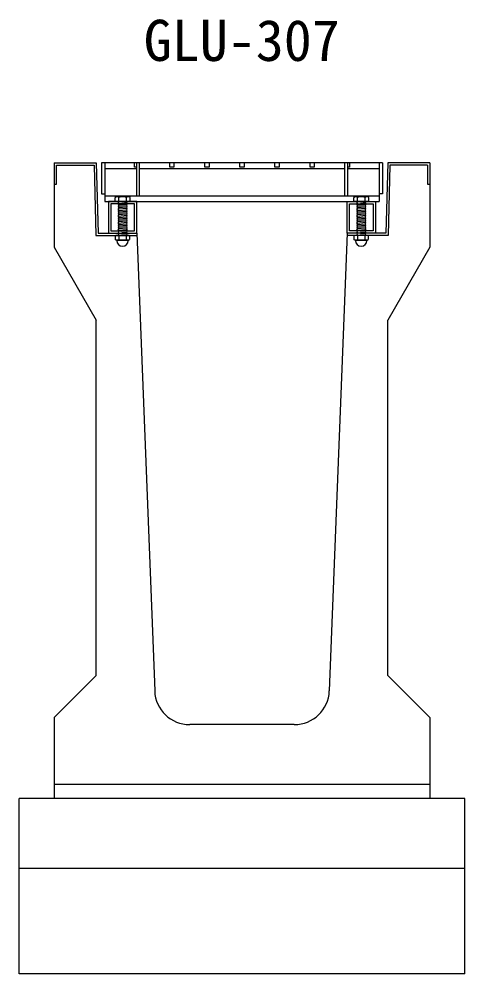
# Model space of a CAD drawing. Units: millimetres, scale not verified. Extents: x -25200 to 25200, y -8910 to 8910.
# Drawn here: x -15841 to -15206, y -1558 to -198 of the extents above; entities that cross this region are included whole.
import ezdxf
from ezdxf.enums import TextEntityAlignment as Align

# ---------------------------------------------------------------- set-up
doc = ezdxf.new("R2010")
doc.units = ezdxf.units.MM
doc.header["$LTSCALE"] = 30
doc.linetypes.add('DOTTED', pattern=[1.75, 0.25, -1.5])
for name, color, linetype, lineweight in [('0-2_HATCH', 6, 'Continuous', 25), ('0-5_OUTLINE', 3, 'Continuous', 25), ('0-7_TXT', 7, 'Continuous', 25)]:
    doc.layers.add(name, color=color, linetype=linetype, lineweight=lineweight)
doc.styles.add('ＭＳ ゴシック', font='')
doc.styles.get('ＭＳ ゴシック').set_extended_font_data('MS Gothic')

msp = doc.modelspace()

# ---------------------------------------------------------------- linework, layer by layer
at = {"layer": '0-2_HATCH'}
for p, q in [((-15787.73, -432.8), (-15787.73, -406)), ((-15787.73, -406), (-15734.05, -406)), ((-15734.05, -406), (-15731.55, -506)), ((-15323.43, -402.8), (-15723.43, -402.8)), ((-15718.93, -402.8), (-15718.93, -457.8)), ((-15673.93, -402.8), (-15673.93, -449.8)), ((-15669.43, -449.8), (-15669.43, -402.8)), ((-15377.43, -402.8), (-15377.43, -449.8)), ((-15372.93, -402.8), (-15372.93, -449.8)), ((-15327.93, -402.8), (-15327.93, -457.8)), ((-15312.81, -406), (-15315.31, -506)), ((-15259.13, -406), (-15312.81, -406)), ((-15259.13, -406), (-15259.13, -432.8)), ((-15718.93, -410.8), (-15673.93, -410.8)), ((-15669.43, -410.8), (-15377.43, -410.8)), ((-15372.93, -410.8), (-15327.93, -410.8)), ((-15790.93, -432.8), (-15787.73, -432.8)), ((-15259.13, -432.8), (-15255.93, -432.8)), ((-15718.93, -449.8), (-15327.93, -449.8)), ((-15718.93, -457.8), (-15327.93, -457.8)), ((-15701.93, -450.3), (-15703.93, -451.8)), ((-15703.93, -457.8), (-15703.93, -451.8)), ((-15682.93, -457.8), (-15703.93, -457.8)), ((-15703.6, -451.52), (-15701.93, -450.3)), ((-15684.93, -450.3), (-15701.93, -450.3)), ((-15699.93, -457.8), (-15686.93, -457.8)), ((-15699.93, -458.8), (-15698.93, -457.8)), ((-15698.93, -459.8), (-15699.93, -458.8)), ((-15699.93, -460.8), (-15698.93, -459.8)), ((-15698.93, -461.8), (-15699.93, -460.8)), ((-15699.93, -462.8), (-15698.93, -461.8)), ((-15686.93, -461.8), (-15699.93, -462.8)), ((-15698.93, -457.8), (-15698.93, -451.8)), ((-15687.93, -457.8), (-15687.93, -451.8)), ((-15687.93, -458.8), (-15686.93, -457.8)), ((-15686.93, -459.8), (-15687.93, -458.8)), ((-15687.93, -462.8), (-15686.93, -461.8)), ((-15683.25, -451.52), (-15684.93, -450.3)), ((-15682.93, -457.8), (-15682.93, -451.8)), ((-15361.93, -450.3), (-15363.93, -451.8)), ((-15363.93, -457.8), (-15363.93, -451.8)), ((-15342.93, -457.8), (-15363.93, -457.8)), ((-15363.6, -451.52), (-15361.93, -450.3)), ((-15344.93, -450.3), (-15361.93, -450.3)), ((-15359.93, -457.8), (-15346.93, -457.8)), ((-15359.93, -458.8), (-15358.93, -457.8)), ((-15358.93, -459.8), (-15359.93, -458.8)), ((-15359.93, -460.8), (-15358.93, -459.8)), ((-15358.93, -461.8), (-15359.93, -460.8)), ((-15359.93, -462.8), (-15358.93, -461.8)), ((-15346.93, -461.8), (-15359.93, -462.8)), ((-15358.93, -457.8), (-15358.93, -451.8)), ((-15347.93, -457.8), (-15347.93, -451.8)), ((-15347.93, -458.8), (-15346.93, -457.8)), ((-15346.93, -459.8), (-15347.93, -458.8)), ((-15347.93, -462.8), (-15346.93, -461.8)), ((-15343.25, -451.52), (-15344.93, -450.3)), ((-15342.93, -457.8), (-15342.93, -451.8)), ((-15698.93, -463.8), (-15699.93, -462.8)), ((-15699.93, -464.8), (-15698.93, -463.8)), ((-15686.93, -463.8), (-15699.93, -464.8)), ((-15698.93, -465.8), (-15699.93, -464.8)), ((-15699.93, -466.8), (-15698.93, -465.8)), ((-15686.93, -465.8), (-15699.93, -466.8)), ((-15698.93, -467.8), (-15699.93, -466.8)), ((-15699.93, -468.8), (-15698.93, -467.8)), ((-15686.93, -467.8), (-15699.93, -468.8)), ((-15698.93, -469.8), (-15699.93, -468.8)), ((-15686.93, -469.8), (-15699.93, -470.8)), ((-15699.93, -470.8), (-15698.93, -469.8)), ((-15686.93, -471.8), (-15699.93, -472.8)), ((-15698.93, -473.8), (-15699.93, -472.8)), ((-15686.93, -473.8), (-15699.93, -474.8)), ((-15699.93, -474.8), (-15698.93, -473.8)), ((-15698.93, -475.8), (-15699.93, -474.8)), ((-15686.93, -475.8), (-15699.93, -476.8)), ((-15699.93, -476.8), (-15698.93, -475.8)), ((-15686.93, -463.8), (-15687.93, -462.8)), ((-15687.93, -464.8), (-15686.93, -463.8)), ((-15686.93, -465.8), (-15687.93, -464.8)), ((-15687.93, -466.8), (-15686.93, -465.8)), ((-15686.93, -467.8), (-15687.93, -466.8)), ((-15687.93, -470.8), (-15686.93, -469.8)), ((-15686.93, -471.8), (-15687.93, -470.8)), ((-15687.93, -472.8), (-15686.93, -471.8)), ((-15686.93, -473.8), (-15687.93, -472.8)), ((-15687.93, -474.8), (-15686.93, -473.8)), ((-15687.93, -474.8), (-15686.93, -475.8)), ((-15687.93, -476.8), (-15686.93, -475.8)), ((-15358.93, -463.8), (-15359.93, -462.8)), ((-15359.93, -464.8), (-15358.93, -463.8)), ((-15346.93, -463.8), (-15359.93, -464.8)), ((-15358.93, -465.8), (-15359.93, -464.8)), ((-15359.93, -466.8), (-15358.93, -465.8)), ((-15346.93, -465.8), (-15359.93, -466.8)), ((-15358.93, -467.8), (-15359.93, -466.8)), ((-15359.93, -468.8), (-15358.93, -467.8)), ((-15346.93, -467.8), (-15359.93, -468.8)), ((-15358.93, -469.8), (-15359.93, -468.8)), ((-15346.93, -469.8), (-15359.93, -470.8)), ((-15359.93, -470.8), (-15358.93, -469.8)), ((-15346.93, -471.8), (-15359.93, -472.8)), ((-15358.93, -473.8), (-15359.93, -472.8)), ((-15346.93, -473.8), (-15359.93, -474.8)), ((-15359.93, -474.8), (-15358.93, -473.8)), ((-15358.93, -475.8), (-15359.93, -474.8)), ((-15346.93, -475.8), (-15359.93, -476.8)), ((-15359.93, -476.8), (-15358.93, -475.8)), ((-15346.93, -463.8), (-15347.93, -462.8)), ((-15347.93, -464.8), (-15346.93, -463.8)), ((-15346.93, -465.8), (-15347.93, -464.8)), ((-15347.93, -466.8), (-15346.93, -465.8)), ((-15346.93, -467.8), (-15347.93, -466.8)), ((-15347.93, -470.8), (-15346.93, -469.8)), ((-15346.93, -471.8), (-15347.93, -470.8)), ((-15347.93, -472.8), (-15346.93, -471.8)), ((-15346.93, -473.8), (-15347.93, -472.8)), ((-15347.93, -474.8), (-15346.93, -473.8)), ((-15347.93, -474.8), (-15346.93, -475.8)), ((-15347.93, -476.8), (-15346.93, -475.8)), ((-15698.93, -477.8), (-15699.93, -476.8)), ((-15686.93, -477.8), (-15699.93, -478.8)), ((-15699.93, -478.8), (-15698.93, -477.8)), ((-15698.93, -479.8), (-15699.93, -478.8)), ((-15686.93, -479.8), (-15699.93, -480.8)), ((-15699.93, -480.8), (-15698.93, -479.8)), ((-15698.93, -481.8), (-15699.93, -480.8)), ((-15686.93, -481.8), (-15699.93, -482.8)), ((-15699.93, -482.8), (-15698.93, -481.8)), ((-15698.93, -483.8), (-15699.93, -482.8)), ((-15686.93, -483.8), (-15699.93, -484.8)), ((-15699.93, -484.8), (-15698.93, -483.8)), ((-15698.93, -485.8), (-15699.93, -484.8)), ((-15686.93, -485.8), (-15699.93, -486.8)), ((-15699.93, -486.8), (-15698.93, -485.8)), ((-15698.93, -487.8), (-15699.93, -486.8)), ((-15686.93, -487.8), (-15699.93, -488.8)), ((-15699.93, -488.8), (-15698.93, -487.8)), ((-15698.93, -489.8), (-15699.93, -488.8)), ((-15687.93, -476.8), (-15686.93, -477.8)), ((-15687.93, -478.8), (-15686.93, -477.8)), ((-15687.93, -478.8), (-15686.93, -479.8)), ((-15687.93, -480.8), (-15686.93, -479.8)), ((-15687.93, -480.8), (-15686.93, -481.8)), ((-15687.93, -482.8), (-15686.93, -481.8)), ((-15687.93, -482.8), (-15686.93, -483.8)), ((-15687.93, -484.8), (-15686.93, -483.8)), ((-15687.93, -484.8), (-15686.93, -485.8)), ((-15687.93, -486.8), (-15686.93, -485.8)), ((-15687.93, -486.8), (-15686.93, -487.8)), ((-15687.93, -488.8), (-15686.93, -487.8)), ((-15687.93, -488.8), (-15686.93, -489.8)), ((-15358.93, -477.8), (-15359.93, -476.8)), ((-15346.93, -477.8), (-15359.93, -478.8)), ((-15359.93, -478.8), (-15358.93, -477.8)), ((-15358.93, -479.8), (-15359.93, -478.8)), ((-15346.93, -479.8), (-15359.93, -480.8)), ((-15359.93, -480.8), (-15358.93, -479.8)), ((-15358.93, -481.8), (-15359.93, -480.8)), ((-15346.93, -481.8), (-15359.93, -482.8)), ((-15359.93, -482.8), (-15358.93, -481.8)), ((-15358.93, -483.8), (-15359.93, -482.8)), ((-15346.93, -483.8), (-15359.93, -484.8)), ((-15359.93, -484.8), (-15358.93, -483.8)), ((-15358.93, -485.8), (-15359.93, -484.8)), ((-15346.93, -485.8), (-15359.93, -486.8)), ((-15359.93, -486.8), (-15358.93, -485.8)), ((-15358.93, -487.8), (-15359.93, -486.8)), ((-15346.93, -487.8), (-15359.93, -488.8)), ((-15359.93, -488.8), (-15358.93, -487.8)), ((-15358.93, -489.8), (-15359.93, -488.8)), ((-15347.93, -476.8), (-15346.93, -477.8)), ((-15347.93, -478.8), (-15346.93, -477.8)), ((-15347.93, -478.8), (-15346.93, -479.8)), ((-15347.93, -480.8), (-15346.93, -479.8)), ((-15347.93, -480.8), (-15346.93, -481.8)), ((-15347.93, -482.8), (-15346.93, -481.8)), ((-15347.93, -482.8), (-15346.93, -483.8)), ((-15347.93, -484.8), (-15346.93, -483.8)), ((-15347.93, -484.8), (-15346.93, -485.8)), ((-15347.93, -486.8), (-15346.93, -485.8)), ((-15347.93, -486.8), (-15346.93, -487.8)), ((-15347.93, -488.8), (-15346.93, -487.8)), ((-15347.93, -488.8), (-15346.93, -489.8)), ((-15686.93, -489.8), (-15699.93, -490.8)), ((-15699.93, -490.8), (-15698.93, -489.8)), ((-15698.93, -491.8), (-15699.93, -490.8)), ((-15686.93, -491.8), (-15699.93, -492.8)), ((-15699.93, -492.8), (-15698.93, -491.8)), ((-15698.93, -493.8), (-15699.93, -492.8)), ((-15686.93, -493.8), (-15699.93, -494.8)), ((-15699.93, -494.8), (-15698.93, -493.8)), ((-15698.93, -495.8), (-15699.93, -494.8)), ((-15686.93, -495.8), (-15699.93, -496.8)), ((-15699.93, -496.8), (-15698.93, -495.8)), ((-15698.93, -497.8), (-15699.93, -496.8)), ((-15686.93, -497.8), (-15699.93, -498.8)), ((-15699.93, -498.8), (-15698.93, -497.8)), ((-15698.93, -499.8), (-15699.93, -498.8)), ((-15699.93, -500.8), (-15698.93, -499.8)), ((-15698.93, -501.79), (-15699.93, -500.8)), ((-15699.93, -502.8), (-15698.93, -501.8)), ((-15698.93, -503.79), (-15699.93, -502.79)), ((-15687.93, -490.8), (-15686.93, -489.8)), ((-15687.93, -490.8), (-15686.93, -491.8)), ((-15687.93, -492.8), (-15686.93, -491.8)), ((-15687.93, -492.8), (-15686.93, -493.8)), ((-15687.93, -494.8), (-15686.93, -493.8)), ((-15687.93, -494.8), (-15686.93, -495.8)), ((-15687.93, -496.8), (-15686.93, -495.8)), ((-15687.93, -496.8), (-15686.93, -497.8)), ((-15687.93, -498.8), (-15686.93, -497.8)), ((-15687.93, -498.8), (-15686.93, -499.8)), ((-15687.93, -500.8), (-15686.93, -499.8)), ((-15687.93, -500.8), (-15686.93, -501.8)), ((-15687.93, -502.79), (-15686.93, -501.79)), ((-15687.93, -502.79), (-15686.93, -503.8)), ((-15346.93, -489.8), (-15359.93, -490.8)), ((-15359.93, -490.8), (-15358.93, -489.8)), ((-15358.93, -491.8), (-15359.93, -490.8)), ((-15346.93, -491.8), (-15359.93, -492.8)), ((-15359.93, -492.8), (-15358.93, -491.8)), ((-15358.93, -493.8), (-15359.93, -492.8)), ((-15346.93, -493.8), (-15359.93, -494.8)), ((-15359.93, -494.8), (-15358.93, -493.8)), ((-15358.93, -495.8), (-15359.93, -494.8)), ((-15346.93, -495.8), (-15359.93, -496.8)), ((-15359.93, -496.8), (-15358.93, -495.8)), ((-15358.93, -497.8), (-15359.93, -496.8)), ((-15346.93, -497.8), (-15359.93, -498.8)), ((-15359.93, -498.8), (-15358.93, -497.8)), ((-15358.93, -499.8), (-15359.93, -498.8)), ((-15359.93, -500.8), (-15358.93, -499.8)), ((-15358.93, -501.79), (-15359.93, -500.8)), ((-15359.93, -502.8), (-15358.93, -501.8)), ((-15358.93, -503.79), (-15359.93, -502.79)), ((-15347.93, -490.8), (-15346.93, -489.8)), ((-15347.93, -490.8), (-15346.93, -491.8)), ((-15347.93, -492.8), (-15346.93, -491.8)), ((-15347.93, -492.8), (-15346.93, -493.8)), ((-15347.93, -494.8), (-15346.93, -493.8)), ((-15347.93, -494.8), (-15346.93, -495.8)), ((-15347.93, -496.8), (-15346.93, -495.8)), ((-15347.93, -496.8), (-15346.93, -497.8)), ((-15347.93, -498.8), (-15346.93, -497.8)), ((-15347.93, -498.8), (-15346.93, -499.8)), ((-15347.93, -500.8), (-15346.93, -499.8)), ((-15347.93, -500.8), (-15346.93, -501.8)), ((-15347.93, -502.79), (-15346.93, -501.79)), ((-15347.93, -502.79), (-15346.93, -503.8)), ((-15731.55, -506), (-15673.3, -506)), ((-15703.07, -506.02), (-15703.93, -506.67)), ((-15703.93, -506.67), (-15703.93, -511.85)), ((-15702.24, -512.82), (-15703.93, -511.85)), ((-15684.38, -506.02), (-15703.07, -506.02)), ((-15702.24, -513.15), (-15702.24, -512.82)), ((-15685.21, -512.82), (-15702.24, -512.82)), ((-15685.21, -513.15), (-15702.24, -513.15)), ((-15699.93, -504.8), (-15698.93, -503.8)), ((-15698.93, -505.79), (-15699.93, -504.79)), ((-15699.15, -506.02), (-15698.93, -505.8)), ((-15698.83, -506.67), (-15698.83, -511.85)), ((-15688.62, -506.67), (-15688.62, -511.85)), ((-15687.93, -504.79), (-15686.93, -503.79)), ((-15687.93, -504.79), (-15686.93, -505.8)), ((-15687.15, -506.02), (-15686.93, -505.8)), ((-15685.21, -512.82), (-15683.52, -511.85)), ((-15685.21, -513.15), (-15685.21, -512.82)), ((-15684.38, -506.02), (-15683.52, -506.67)), ((-15683.52, -506.67), (-15683.52, -511.85)), ((-15315.31, -506), (-15373.55, -506)), ((-15363.07, -506.02), (-15363.93, -506.67)), ((-15363.93, -506.67), (-15363.93, -511.85)), ((-15362.24, -512.82), (-15363.93, -511.85)), ((-15344.38, -506.02), (-15363.07, -506.02)), ((-15362.24, -513.15), (-15362.24, -512.82)), ((-15345.21, -512.82), (-15362.24, -512.82)), ((-15345.21, -513.15), (-15362.24, -513.15)), ((-15359.93, -504.8), (-15358.93, -503.8)), ((-15358.93, -505.79), (-15359.93, -504.79)), ((-15359.15, -506.02), (-15358.93, -505.8)), ((-15358.83, -506.67), (-15358.83, -511.85)), ((-15348.62, -506.67), (-15348.62, -511.85)), ((-15347.93, -504.79), (-15346.93, -503.79)), ((-15347.93, -504.79), (-15346.93, -505.8)), ((-15347.15, -506.02), (-15346.93, -505.8)), ((-15345.21, -512.82), (-15343.52, -511.85)), ((-15345.21, -513.15), (-15345.21, -512.82)), ((-15344.38, -506.02), (-15343.52, -506.67)), ((-15343.52, -506.67), (-15343.52, -511.85))]:
    msp.add_line(p, q, dxfattribs=at)
at = {"layer": '0-2_HATCH', "linetype": 'DOTTED'}
for p, q in [((-15686.93, -457.8), (-15699.93, -458.8)), ((-15686.93, -459.8), (-15699.93, -460.8)), ((-15346.93, -457.8), (-15359.93, -458.8)), ((-15346.93, -459.8), (-15359.93, -460.8)), ((-15686.93, -499.8), (-15699.93, -500.8)), ((-15686.93, -501.8), (-15699.93, -502.8)), ((-15346.93, -499.8), (-15359.93, -500.8)), ((-15346.93, -501.8), (-15359.93, -502.8)), ((-15686.93, -503.8), (-15699.93, -504.8)), ((-15346.93, -503.8), (-15359.93, -504.8))]:
    msp.add_line(p, q, dxfattribs=at)
at = {"layer": '0-2_HATCH'}
for points in [[(-15723.43, -402.8), (-15723.43, -446.8), (-15718.93, -446.8)], [(-15673.93, -408.8), (-15676.43, -408.8), (-15676.43, -402.8)], [(-15620.43, -402.8), (-15620.43, -408.8), (-15626.43, -408.8), (-15626.43, -402.8)], [(-15570.43, -402.8), (-15570.43, -408.8), (-15576.43, -408.8), (-15576.43, -402.8)], [(-15520.43, -402.8), (-15520.43, -408.8), (-15526.43, -408.8), (-15526.43, -402.8)], [(-15470.43, -402.8), (-15470.43, -408.8), (-15476.43, -408.8), (-15476.43, -402.8)], [(-15420.43, -402.8), (-15420.43, -408.8), (-15426.43, -408.8), (-15426.43, -402.8)], [(-15370.43, -402.8), (-15370.43, -408.8), (-15372.93, -408.8)], [(-15323.43, -402.8), (-15323.43, -446.8), (-15327.93, -446.8)], [(-15686.93, -461.8), (-15687.93, -460.8), (-15686.93, -459.8)], [(-15346.93, -461.8), (-15347.93, -460.8), (-15346.93, -459.8)], [(-15699.93, -472.8), (-15698.93, -471.8), (-15699.93, -470.8)], [(-15686.93, -469.8), (-15687.93, -468.8), (-15686.93, -467.8)], [(-15359.93, -472.8), (-15358.93, -471.8), (-15359.93, -470.8)], [(-15346.93, -469.8), (-15347.93, -468.8), (-15346.93, -467.8)]]:
    msp.add_lwpolyline(points, dxfattribs=at)
for points in [[(-15713.43, -457.8), (-15713.43, -502.8), (-15673.43, -502.8), (-15673.43, -457.8)], [(-15710.23, -461), (-15710.23, -499.6), (-15676.63, -499.6), (-15676.63, -461)], [(-15333.43, -457.8), (-15333.43, -502.8), (-15373.43, -502.8), (-15373.43, -457.8)], [(-15336.63, -461), (-15336.63, -499.6), (-15370.23, -499.6), (-15370.23, -461)]]:
    msp.add_lwpolyline(points, close=True, dxfattribs=at)
for centre, radius, start, end in [((-15701.43, -454.42), 3.62, 46.39563, 133.60437), ((-15693.43, -466.42), 15.62, 69.39075, 110.60925), ((-15685.43, -454.42), 3.62, 46.39563, 133.60437), ((-15361.43, -454.42), 3.62, 46.39563, 133.60437), ((-15353.43, -466.42), 15.62, 69.39075, 110.60925), ((-15345.43, -454.42), 3.62, 46.39563, 133.60437), ((-15701.38, -511.36), 5.35, 61.49832, 118.50684), ((-15701.38, -507.15), 5.35, 241.49843, 298.50089), ((-15693.72, -513.15), 8.19, 180, 359.99995), ((-15693.72, -526.43), 20.42, 75.52621, 104.47362), ((-15693.72, -492.08), 20.42, 255.52638, 284.47374), ((-15686.07, -511.36), 5.35, 61.49231, 118.50169), ((-15686.07, -507.15), 5.35, 241.49989, 298.5), ((-15361.38, -511.36), 5.35, 61.49832, 118.50684), ((-15361.38, -507.15), 5.35, 241.49843, 298.50089), ((-15353.72, -513.15), 8.19, 180, 359.99995), ((-15353.72, -526.43), 20.42, 75.52621, 104.47362), ((-15353.72, -492.08), 20.42, 255.52638, 284.47374), ((-15346.07, -511.36), 5.35, 61.49231, 118.50169), ((-15346.07, -507.15), 5.35, 241.49989, 298.5)]:
    msp.add_arc(centre, radius, start, end, dxfattribs=at)
at = {"layer": '0-5_OUTLINE'}
for p, q in [((-15790.93, -402.8), (-15790.93, -522.8)), ((-15790.93, -402.8), (-15730.93, -402.8)), ((-15730.93, -402.8), (-15728.43, -502.8)), ((-15255.93, -402.8), (-15255.93, -522.8)), ((-15728.43, -502.8), (-15673.43, -502.8)), ((-15673.43, -502.8), (-15647.81, -1154.76)), ((-15790.93, -522.8), (-15730.93, -626.8)), ((-15255.93, -522.8), (-15315.93, -626.8)), ((-15730.93, -1132.8), (-15730.93, -626.8)), ((-15790.93, -1192.8), (-15730.93, -1132.8)), ((-15790.93, -1192.8), (-15790.93, -1307.8)), ((-15255.93, -1192.8), (-15255.93, -1307.8)), ((-15449, -1202.8), (-15597.85, -1202.8)), ((-15255.93, -1287.8), (-15790.93, -1287.8)), ((-15205.93, -1307.8), (-15840.93, -1307.8)), ((-15205.93, -1557.8), (-15205.93, -1307.8)), ((-15205.93, -1407.8), (-15840.93, -1407.8))]:
    msp.add_line(p, q, dxfattribs=at)
for points in [[(-15255.93, -402.8), (-15315.93, -402.8), (-15318.43, -502.8), (-15373.43, -502.8), (-15399.04, -1154.76)], [(-15255.93, -1192.8), (-15315.93, -1132.8), (-15315.93, -626.8)], [(-15205.93, -1557.8), (-15840.93, -1557.8), (-15840.93, -1307.8)]]:
    msp.add_lwpolyline(points, dxfattribs=at)
for centre, start, end in [((-15597.85, -1152.8), 182.24974, 270), ((-15449, -1152.8), 270, 357.75026)]:
    msp.add_arc(centre, 50, start, end, dxfattribs=at)

# ---------------------------------------------------------------- texts
at = {"layer": '0-7_TXT', "style": 'ＭＳ ゴシック'}
msp.add_text('GLU-307', height=58.65, dxfattribs=at).set_placement((-15663.43, -275.07), align=Align.BOTTOM_LEFT)

doc.saveas('drawing.dxf')
